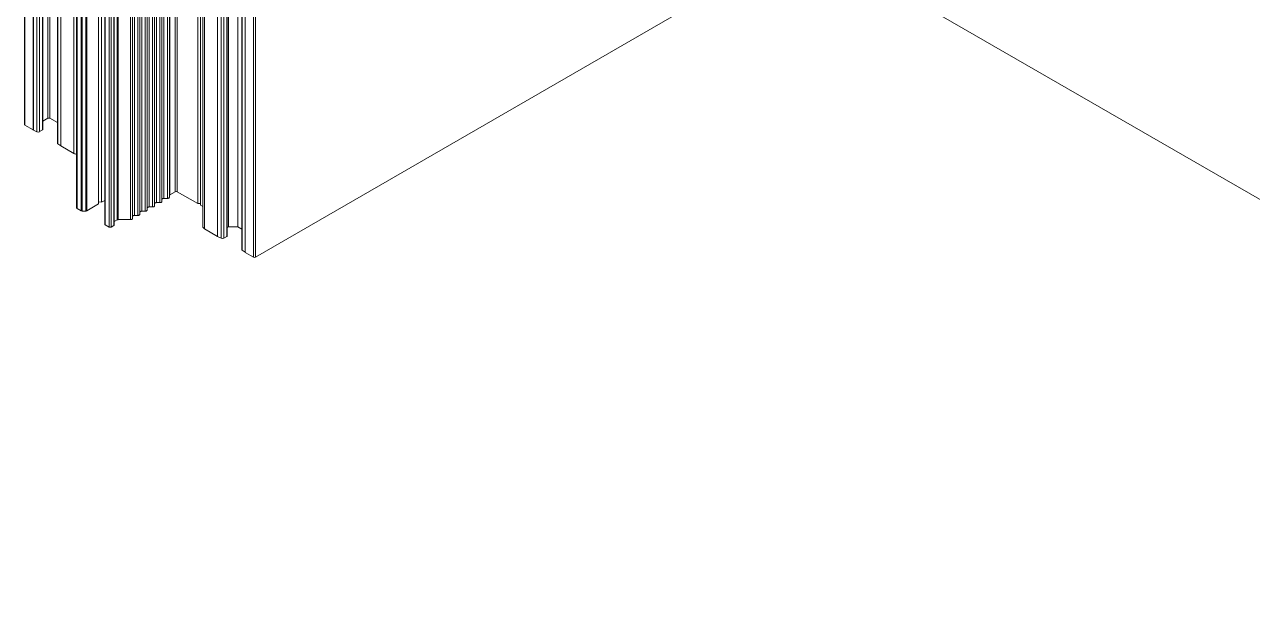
# Model space of a CAD drawing. Header units: millimetres. Extents: x 39 to 459, y 26 to 647.
# Drawn here: x 148.081 to 150.907, y 223.903 to 225.249 of the extents above; entities that cross this region are included whole.
import ezdxf

# ---------------------------------------------------------------- set-up
doc = ezdxf.new("R2010")
doc.units = ezdxf.units.MM
doc.layers.add('ANTET', color=7, linetype='Continuous')

# ---------------------------------------------------------------- blocks, each defined once
blk = doc.blocks.new('Kayıt Montajı')
at = {"color": 8, "linetype": 'Continuous', "lineweight": 15}
for p, q in [((11283.9626, 2112.2662), (11283.9626, 2107.0651)), ((11283.9716, 2112.2714), (11283.9716, 2107.0749)), ((11283.9796, 2112.276), (11283.9796, 2107.0749)), ((11283.9207, 2112.242), (11283.9207, 2107.0455)), ((11283.9287, 2112.2466), (11283.9287, 2107.0455)), ((11283.9377, 2112.2518), (11283.9377, 2107.0553)), ((11283.9457, 2112.2564), (11283.9457, 2107.0553)), ((11283.9547, 2112.2616), (11283.9547, 2107.0651)), ((11283.8639, 2112.2092), (11283.8639, 2107.0254)), ((11283.866, 2112.2104), (11283.866, 2107.026)), ((11283.8948, 2112.227), (11283.8948, 2107.026)), ((11283.9038, 2112.2322), (11283.9038, 2107.0357)), ((11283.9117, 2112.2368), (11283.9117, 2107.0357)), ((11283.8363, 2112.1933), (11283.8363, 2107.0144)), ((11283.8459, 2112.1988), (11283.8459, 2107.0089)), ((11283.8501, 2112.2012), (11283.8501, 2107.0089)), ((11283.8565, 2112.2049), (11283.8565, 2107.0126)), ((11283.7716, 2112.1559), (11283.7716, 2107.0518)), ((11283.7812, 2112.1614), (11283.7812, 2107.0463)), ((11283.7833, 2112.1626), (11283.7833, 2107.0458)), ((11283.7918, 2112.1675), (11283.7918, 2107.0458)), ((11283.7939, 2112.1688), (11283.7939, 2107.0463)), ((11283.7275, 2112.1304), (11283.7275, 2107.2005)), ((11283.7343, 2112.1344), (11283.7343, 2107.1958)), ((11283.7345, 2112.1345), (11283.7345, 2107.1957)), ((11283.7642, 2112.1516), (11283.7642, 2107.1785)), ((11283.6709, 2112.0977), (11283.6709, 2107.2324)), ((11283.6711, 2112.0978), (11283.6711, 2107.2323)), ((11283.6793, 2112.1026), (11283.6793, 2107.2283)), ((11283.6853, 2112.1061), (11283.6853, 2107.2285)), ((11283.6921, 2112.11), (11283.6921, 2107.2324)), ((11283.7048, 2112.1173), (11283.7048, 2107.2593)), ((11283.7091, 2112.1198), (11283.7091, 2107.2593)), ((11283.6518, 2112.0867), (11283.6518, 2107.2434)), ((11283.985, 2111.9255), (11283.985, 2107.0831)), ((11283.9976, 2111.9183), (11283.9976, 2107.0903)), ((11284.0018, 2111.9158), (11284.0018, 2107.0903)), ((11284.0654, 2111.8791), (11284.0654, 2107.0046)), ((11284.0951, 2111.7235), (11284.0951, 2106.9875)), ((11284.0953, 2111.7234), (11284.0953, 2106.9874)), ((11284.1035, 2111.7187), (11284.1035, 2106.9834)), ((11284.1096, 2111.7152), (11284.1096, 2106.9836)), ((11284.1164, 2111.7113), (11284.1164, 2106.9875)), ((11284.1518, 2111.6908), (11284.1518, 2106.9556)), ((11284.1586, 2111.6869), (11284.1586, 2106.9509)), ((11284.1588, 2111.6868), (11284.1588, 2106.9507)), ((11284.1779, 2111.6758), (11284.1779, 2106.9397)), ((11284.1821, 2111.6733), (11284.1821, 2106.9397))]:
    blk.add_line(p, q, dxfattribs=at)
at = {"color": 7, "linetype": 'Continuous', "lineweight": 15}
for p, q in [((11283.9671, 2112.2688), (11283.9671, 2107.0677)), ((11283.9162, 2112.2394), (11283.9162, 2107.0383)), ((11283.9332, 2112.2492), (11283.9332, 2107.0481)), ((11283.9502, 2112.259), (11283.9502, 2107.0579)), ((11283.8993, 2112.2296), (11283.8993, 2107.0285)), ((11283.8213, 2112.1846), (11283.8213, 2107.0621)), ((11283.8281, 2112.1885), (11283.8281, 2107.066)), ((11283.8355, 2112.1927), (11283.8355, 2107.0156)), ((11283.8574, 2107.0138), (11283.8574, 2112.2054)), ((11283.7708, 2112.1554), (11283.7708, 2107.053)), ((11283.7264, 2112.1298), (11283.7264, 2107.2022)), ((11283.693, 2107.2336), (11283.693, 2112.1105)), ((11283.6509, 2112.0862), (11283.6509, 2107.2446)), ((11283.9841, 2111.926), (11283.9841, 2107.0775)), ((11284.0495, 2111.8883), (11284.0495, 2107.0628)), ((11284.0559, 2111.8846), (11284.0559, 2107.0591)), ((11284.0611, 2111.8816), (11284.0611, 2107.0107)), ((11284.1172, 2106.9887), (11284.1172, 2111.7108)), ((11284.1206, 2111.7088), (11284.1206, 2107.0095)), ((11284.1418, 2111.6966), (11284.1418, 2107.0095)), ((11284.1507, 2111.6914), (11284.1507, 2106.9572)), ((11284.1821, 2106.9397), (11285.5037, 2107.7027)), ((11285.4527, 2107.6732), (11293.7272, 2102.8965)), ((11283.6518, 2107.2434), (11283.6709, 2107.2324)), ((11283.693, 2107.2525), (11283.7048, 2107.2593)), ((11283.7091, 2107.2593), (11283.7264, 2107.2493)), ((11283.6711, 2107.2323), (11283.6793, 2107.2283)), ((11283.6853, 2107.2285), (11283.6921, 2107.2324)), ((11283.7275, 2107.2005), (11283.7343, 2107.1958)), ((11283.7345, 2107.1957), (11283.7642, 2107.1785)), ((11283.8213, 2107.0668), (11283.8281, 2107.066)), ((11283.8281, 2107.066), (11283.8355, 2107.0702)), ((11283.9716, 2107.0749), (11283.9796, 2107.0749)), ((11283.985, 2107.0831), (11283.9976, 2107.0903)), ((11284.0018, 2107.0903), (11284.0495, 2107.0628)), ((11283.7716, 2107.0518), (11283.7812, 2107.0463)), ((11283.7833, 2107.0458), (11283.7918, 2107.0458)), ((11283.7939, 2107.0463), (11283.8213, 2107.0621)), ((11283.9207, 2107.0455), (11283.9287, 2107.0455)), ((11283.9377, 2107.0553), (11283.9457, 2107.0553)), ((11283.9547, 2107.0651), (11283.9626, 2107.0651)), ((11284.0495, 2107.0628), (11284.0559, 2107.0628)), ((11284.0559, 2107.0591), (11284.0611, 2107.0561)), ((11283.8363, 2107.0144), (11283.8459, 2107.0089)), ((11283.8501, 2107.0089), (11283.8565, 2107.0126)), ((11283.8574, 2107.0217), (11283.8639, 2107.0254)), ((11283.866, 2107.026), (11283.8948, 2107.026)), ((11283.9038, 2107.0357), (11283.9117, 2107.0357)), ((11284.1172, 2107.0076), (11284.1206, 2107.0095)), ((11284.1206, 2107.0095), (11284.1418, 2107.0095)), ((11284.1418, 2107.0095), (11284.1507, 2107.0044)), ((11284.0654, 2107.0046), (11284.0951, 2106.9875)), ((11284.0953, 2106.9874), (11284.1035, 2106.9834)), ((11284.1096, 2106.9836), (11284.1164, 2106.9875)), ((11284.1518, 2106.9556), (11284.1586, 2106.9509)), ((11284.1588, 2106.9507), (11284.1779, 2106.9397))]:
    blk.add_line(p, q, dxfattribs=at)
at = {"color": 7, "linetype": 'Continuous', "lineweight": 15, "flags": 128}
for points in [[(11283.9626, 2107.0651), (11283.9635, 2107.0652), (11283.9644, 2107.0653), (11283.9651, 2107.0656), (11283.9658, 2107.0659), (11283.9664, 2107.0663), (11283.9668, 2107.0667), (11283.9671, 2107.0672), (11283.9671, 2107.0677)], [(11283.9671, 2107.0723), (11283.9672, 2107.0728), (11283.9675, 2107.0733), (11283.9679, 2107.0738), (11283.9685, 2107.0742), (11283.9691, 2107.0745), (11283.9699, 2107.0747), (11283.9708, 2107.0749), (11283.9716, 2107.0749)], [(11283.9796, 2107.0749), (11283.9805, 2107.075), (11283.9813, 2107.0751), (11283.9821, 2107.0754), (11283.9828, 2107.0757), (11283.9834, 2107.0761), (11283.9838, 2107.0765), (11283.984, 2107.077), (11283.9841, 2107.0775)], [(11283.9117, 2107.0357), (11283.9126, 2107.0358), (11283.9135, 2107.0359), (11283.9142, 2107.0362), (11283.9149, 2107.0365), (11283.9155, 2107.0369), (11283.9159, 2107.0374), (11283.9161, 2107.0378), (11283.9162, 2107.0383)], [(11283.9162, 2107.0429), (11283.9163, 2107.0435), (11283.9166, 2107.0439), (11283.917, 2107.0444), (11283.9175, 2107.0448), (11283.9182, 2107.0451), (11283.919, 2107.0453), (11283.9199, 2107.0455), (11283.9207, 2107.0455)], [(11283.9287, 2107.0455), (11283.9296, 2107.0456), (11283.9304, 2107.0457), (11283.9312, 2107.046), (11283.9319, 2107.0463), (11283.9324, 2107.0467), (11283.9329, 2107.0471), (11283.9331, 2107.0476), (11283.9332, 2107.0481)], [(11283.9332, 2107.0527), (11283.9333, 2107.0533), (11283.9335, 2107.0537), (11283.934, 2107.0542), (11283.9345, 2107.0546), (11283.9352, 2107.0549), (11283.936, 2107.0551), (11283.9368, 2107.0553), (11283.9377, 2107.0553)], [(11283.9457, 2107.0553), (11283.9465, 2107.0554), (11283.9474, 2107.0555), (11283.9482, 2107.0558), (11283.9489, 2107.0561), (11283.9494, 2107.0565), (11283.9498, 2107.0569), (11283.9501, 2107.0574), (11283.9502, 2107.0579)], [(11283.9502, 2107.0625), (11283.9503, 2107.063), (11283.9505, 2107.0635), (11283.9509, 2107.064), (11283.9515, 2107.0644), (11283.9522, 2107.0647), (11283.9529, 2107.0649), (11283.9538, 2107.0651), (11283.9547, 2107.0651)], [(11283.8948, 2107.026), (11283.8956, 2107.026), (11283.8965, 2107.0261), (11283.8973, 2107.0264), (11283.8979, 2107.0267), (11283.8985, 2107.0271), (11283.8989, 2107.0276), (11283.8992, 2107.028), (11283.8993, 2107.0285)], [(11283.8993, 2107.0332), (11283.8993, 2107.0337), (11283.8996, 2107.0341), (11283.9, 2107.0346), (11283.9006, 2107.035), (11283.9013, 2107.0353), (11283.902, 2107.0356), (11283.9029, 2107.0357), (11283.9038, 2107.0357)]]:
    blk.add_lwpolyline(points, dxfattribs=at)
at = {"color": 7, "linetype": 'Continuous', "lineweight": 15}
for centre, radius, start, end in [((11283.6524, 2107.2448), 0.00151, 185.7619, 245.5866), ((11283.7069, 2107.2553), 0.00461, 62.5942, 117.3861), ((11283.6721, 2107.2345), 0.00242, 239.3959, 244.5772), ((11283.6821, 2107.2347), 0.00699, 245.7, 297.1912), ((11283.6915, 2107.2338), 0.00151, 294.4042, 354.2015), ((11283.7285, 2107.2023), 0.00209, 184.0371, 240.3769), ((11283.7355, 2107.1975), 0.0021, 235.0658, 240.7778), ((11283.7737, 2107.1957), 0.0196, 241.193, 261.4531), ((11283.9856, 2107.0817), 0.00151, 114.4134, 174.2381), ((11283.9997, 2107.0863), 0.00461, 62.5724, 117.4079), ((11283.7723, 2107.0531), 0.00151, 185.6932, 245.6554), ((11283.7832, 2107.0501), 0.00432, 241.9409, 271.1494), ((11283.7919, 2107.0501), 0.00433, 268.8859, 298.0238), ((11283.837, 2107.0158), 0.00151, 185.788, 245.6063), ((11283.848, 2107.013), 0.0046, 242.5486, 297.4317), ((11283.8559, 2107.014), 0.00151, 294.3446, 354.3068), ((11283.866, 2107.0216), 0.00432, 88.8068, 118.0501), ((11284.0686, 2107.0115), 0.00754, 185.6816, 245.641), ((11284.0964, 2106.9896), 0.00241, 239.4164, 244.5833), ((11284.1064, 2106.9898), 0.00699, 245.6925, 297.1987), ((11284.1157, 2106.9889), 0.00151, 294.2526, 354.3531), ((11284.1528, 2106.9574), 0.00209, 184.0601, 240.354), ((11284.1598, 2106.9526), 0.00214, 235.1181, 240.7254), ((11284.18, 2106.9438), 0.00461, 242.6257, 297.3743)]:
    blk.add_arc(centre, radius, start, end, dxfattribs=at)

msp = doc.modelspace()

# ---------------------------------------------------------------- block references
at = {"layer": 'ANTET', "color": 0}
msp.add_blockref('Kayıt Montajı', (-11135.5698, -1882.2259), dxfattribs=at)

doc.saveas('drawing.dxf')
